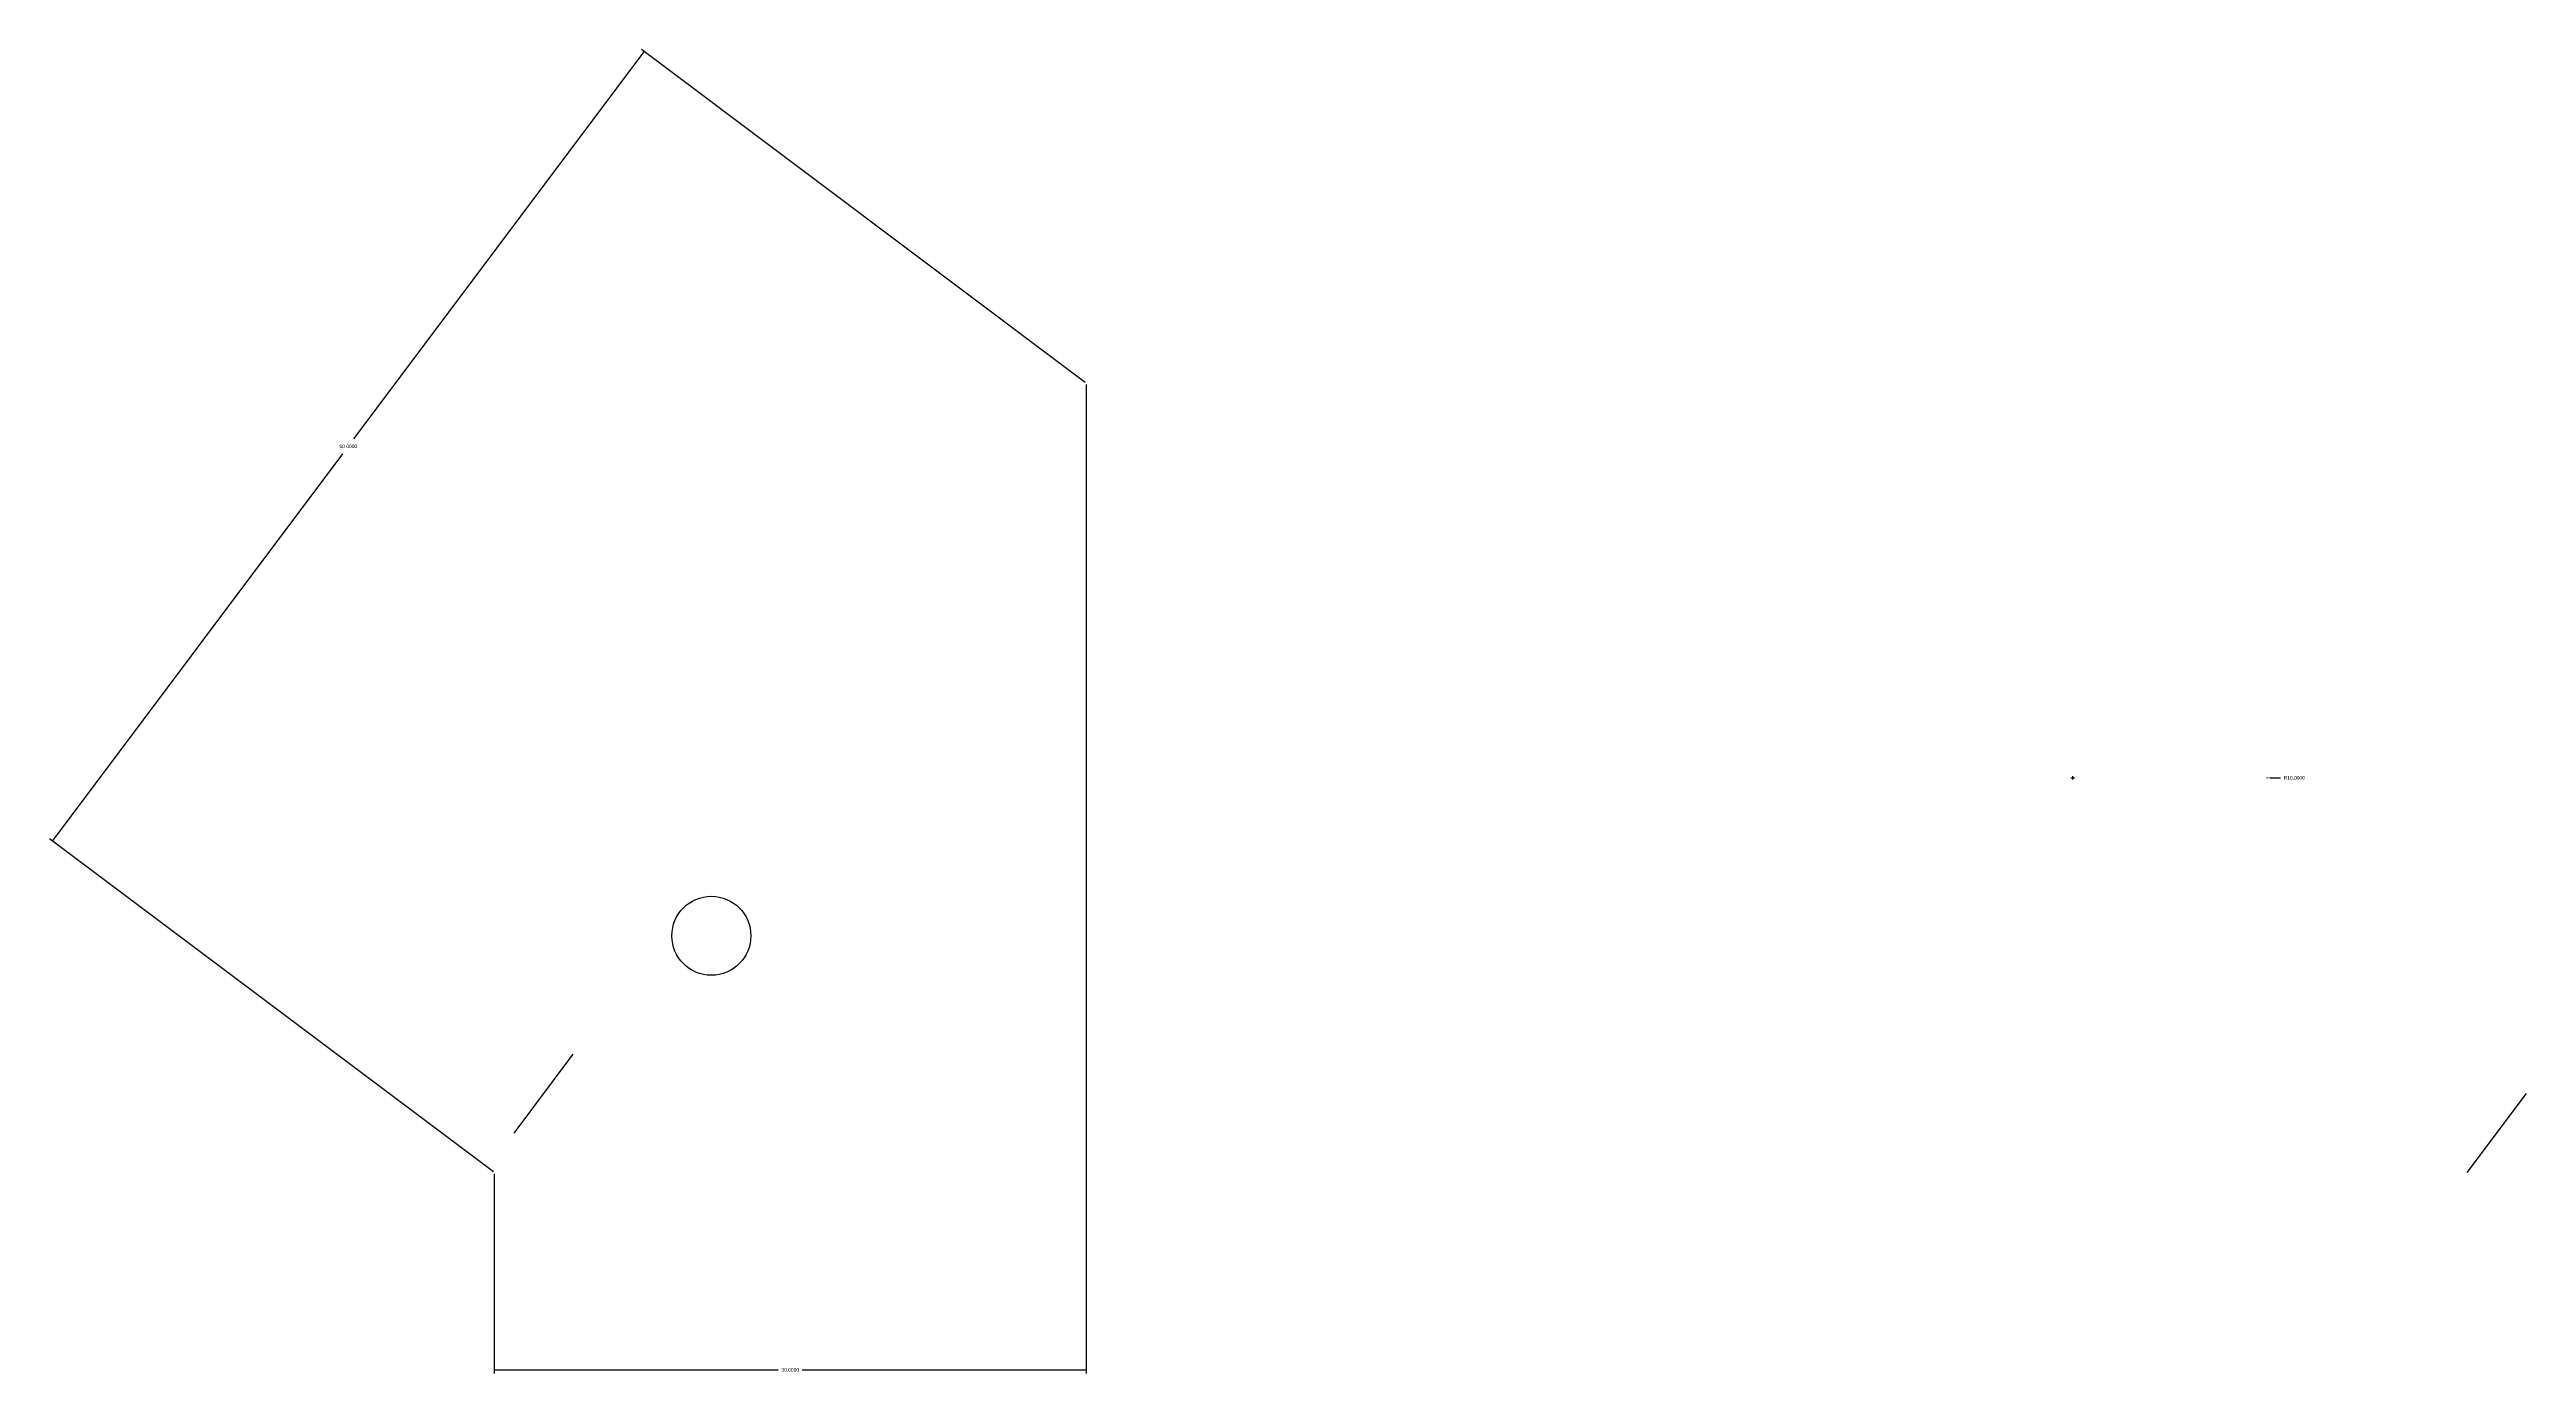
# Model space of a CAD drawing. Header units: inches. Extents: x -23 to 103, y -10 to 57.
import ezdxf

# ---------------------------------------------------------------- set-up
doc = ezdxf.new("R2010")
doc.units = ezdxf.units.IN
doc.header["$MEASUREMENT"] = 0
doc.dimstyles.get("Standard").update_dxf_attribs({"dimtxt": 0.18, "dimasz": 0.18, "dimexe": 0.18, "dimexo": 0.0625, "dimgap": 0.09, "dimtad": 0, "dimtih": 1, "dimtoh": 1, "dimdec": 4, "dimzin": 0, "dimdsep": 46, "dimtxsty": 'Standard', "dimcen": 0.09, "dimadec": 0, "dimazin": 0, "dimtfac": 1, "dimtdec": 4, "dimtofl": 0, "dimtmove": 0, "dimatfit": 3, "dimfxl": 1, "dimtolj": 1, "dimtzin": 0, "dimarcsym": 0})

# ---------------------------------------------------------------- blocks, each defined once
blk = doc.blocks.new('*D1')
at = {"color": 0}
for p, q in [((-7.11596, 37.17872), (7.6, 56.8)), ((29.95, 40.0375), (7.456, 56.908)), ((-22.4, 16.8), (-7.68404, 36.42128)), ((-0.05, 0.0375), (-22.544, 16.908))]:
    blk.add_line(p, q, dxfattribs=at)
for points in [[(7.6, 56.8), (7.468, 56.674), (7.516, 56.638)], [(-22.4, 16.8), (-22.268, 16.926), (-22.316, 16.962)]]:
    blk.add_solid(points, dxfattribs=at)
at = {"color": 0, "insert": (-7.4, 36.8), "char_height": 0.18, "attachment_point": 5}
blk.add_mtext('50.0000', dxfattribs=at)
blk = doc.blocks.new('*D2')
at = {"color": 0}
for p, q in [((30, 39.9375), (30, -10.18)), ((0, -0.0625), (0, -10.18)), ((0, -10), (14.391, -10)), ((15.609, -10), (30, -10))]:
    blk.add_line(p, q, dxfattribs=at)
for points in [[(0, -10), (0.18, -10.03), (0.18, -9.97)], [(30, -10), (29.82, -9.97), (29.82, -10.03)]]:
    blk.add_solid(points, dxfattribs=at)
at = {"color": 0, "insert": (15, -10), "char_height": 0.18, "attachment_point": 5}
blk.add_mtext('30.0000', dxfattribs=at)
blk = doc.blocks.new('*D3')
at = {"color": 0}
for p, q in [((80, 19.91), (80, 20.09)), ((79.91, 20), (80.09, 20)), ((90, 20), (90.54, 20))]:
    blk.add_line(p, q, dxfattribs=at)
blk.add_solid([(90, 20), (89.82, 20.03), (89.82, 19.97)], dxfattribs=at)
at = {"color": 0, "insert": (91.233, 20), "char_height": 0.18, "attachment_point": 5}
blk.add_mtext('R10.0000', dxfattribs=at)

msp = doc.modelspace()

# ---------------------------------------------------------------- linework, layer by layer
for p, q in [((1, 2), (4, 6)), ((100, 0), (103, 4))]:
    msp.add_line(p, q)
msp.add_circle((11, 12), 2)

# ---------------------------------------------------------------- dimensions: what is measured, and where the dimension line sits
dim = msp.add_aligned_dim(p1=(0, 0), p2=(30, 40), distance=28, dimstyle='Standard')
dim.commit()
dim.dimension.update_dxf_attribs({"geometry": '*D1', "text_midpoint": (-7.4, 36.8)})
dim = msp.add_linear_dim(base=(0, -10), p1=(0, 0), p2=(30, 40), dimstyle='Standard')
dim.commit()
dim.dimension.update_dxf_attribs({"geometry": '*D2', "text_midpoint": (15, -10)})
dim = msp.add_radius_dim(center=(80, 20), mpoint=(90, 20), dimstyle='Standard')
dim.commit()
dim.dimension.update_dxf_attribs({"geometry": '*D3', "text_midpoint": (91.233, 20)})

doc.saveas('drawing.dxf')
